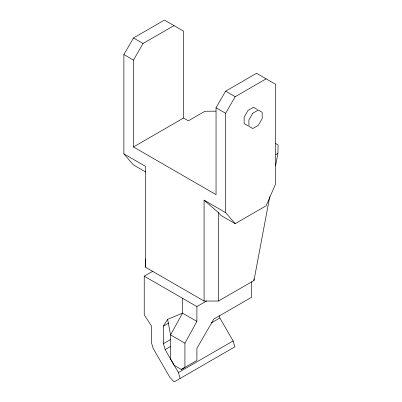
<?xml version="1.0" encoding="UTF-8"?>
<svg xmlns="http://www.w3.org/2000/svg" width="402" height="402" viewBox="0 0 402 402"><rect width="100%" height="100%" fill="white"/><g stroke="black" fill="none" stroke-linecap="round" stroke-linejoin="round"><path stroke-width="0.6" d="M145.7 171.991L133.469 164.931L123.891 153.876L123.891 54.551L133.469 37.969L164.418 20.1L183.563 31.155L183.563 118.042L133.469 146.966L133.469 60.079L143.042 43.496L173.991 25.627M269.762 196.603L253.958 280.536L218.437 301.043L204.075 301.043L145.434 267.189L145.434 166.312L123.891 153.876M204.075 301.043L204.075 200.166L225.617 212.603L235.19 223.658L266.139 205.794L275.712 183.684L275.712 84.355L256.566 73.3L225.617 91.169L216.045 107.751L216.045 194.638L133.469 146.966M218.437 301.043L218.437 212.603L204.075 200.166M253.958 280.536L254.004 278.732M275.571 165.745L277.898 153.403L278.109 144.991L275.39 143.424M196.895 321.424L182.533 313.133L167.614 319.369L170.564 334.891L170.564 359.102L174.156 365.317L181.337 369.463L184.925 367.388L184.925 343.182L196.895 321.424L196.895 306.58L144.233 276.174L144.233 314.872L151.413 325.932L151.413 342.514L153.167 348.413L169.92 377.438L174.151 381.9L234.879 346.841L233.125 340.946L219.874 317.997L219.175 315.635M225.617 212.603L225.617 113.279L235.19 96.696L266.139 78.827M180.136 378.448L178.387 372.548L165.137 349.599L163.383 343.7L163.383 326.102L167.614 319.369M275.762 154.634L277.898 153.403M144.233 276.174L152.906 271.169M196.895 306.58L206.648 300.947M163.383 326.102L168.805 322.972M163.383 343.7L170.428 339.63M165.137 349.599L170.554 346.469M211.206 323.002L219.874 317.997M181.337 369.463L196.895 360.478L196.895 348.378L213.804 319.087L251.637 297.244L251.637 281.782M178.387 372.548L233.125 340.946M215.824 111.163L204.894 111.253L188.352 120.806L183.563 118.042M133.469 37.969L143.042 43.496M225.617 91.169L235.19 96.696M257.386 109.535L253.501 107.294L248.004 110.465L244.12 117.198L244.12 123.545L248.004 125.786M123.891 54.551L133.469 60.079M216.045 107.751L225.617 113.279M235.19 223.658L220.829 215.366L218.437 212.603M184.925 343.182L170.564 334.891L182.533 313.133L182.533 298.289M145.434 258.898L145.434 267.189M252.793 113.228L248.903 119.962L248.903 126.308L252.793 128.55L258.285 125.379L262.174 118.645L262.174 112.299L258.285 110.058L252.793 113.228"/></g></svg>
